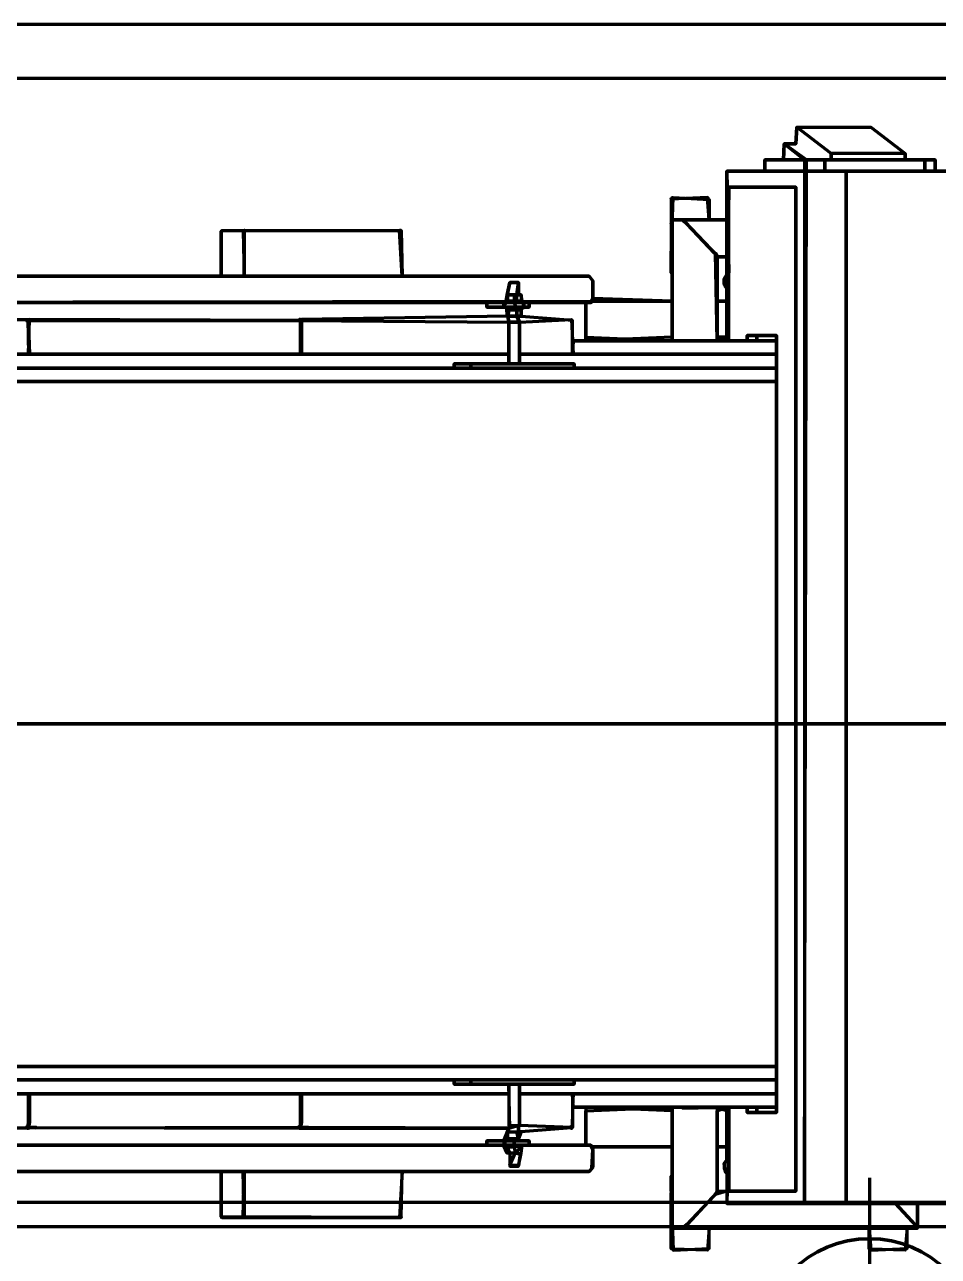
# Model space of a CAD drawing. Extents: x 0 to 1153, y 0 to 816.
# Drawn here: x 554.5 to 565.45, y 542.26 to 557.02 of the extents above; entities that cross this region are included whole.
import ezdxf

# ---------------------------------------------------------------- set-up
doc = ezdxf.new("R2010")
doc.units = 0
doc.header["$MEASUREMENT"] = 0
doc.layers.add('EQUIPMENTS', color=7, linetype='Continuous')
doc.layers.add('HVAC', color=7, linetype='Continuous')

msp = doc.modelspace()

# ---------------------------------------------------------------- linework, layer by layer
at = {"layer": 'EQUIPMENTS', "color": 251, "linetype": 'Continuous', "lineweight": 211}
for p, q in [((645.329, 557.022), (113.961, 557.022)), ((645.329, 556.376), (113.961, 556.376)), ((562.25, 554.048), (562.261, 554.048)), ((560.451, 553.784), (560.43, 553.784)), ((560.282, 553.529), (560.292, 553.529)), ((557.805, 553.413), (557.816, 553.413)), ((562.388, 544.036), (562.388, 544.047)), ((560.282, 543.75), (560.292, 543.75))]:
    msp.add_line(p, q, dxfattribs=at)
for points in [[(564.166, 555.477), (563.753, 555.794), (563.742, 555.593), (563.605, 555.593), (563.848, 555.403), (563.848, 542.893), (563.869, 555.403), (563.605, 555.593), (563.742, 555.593), (563.753, 555.794), (564.642, 555.794), (565.055, 555.477), (564.166, 555.477), (563.753, 555.794), (564.642, 555.794), (565.055, 555.477), (565.055, 555.403), (565.055, 555.477), (564.166, 555.477), (564.166, 555.403)], [(565.415, 555.403), (563.372, 555.403), (563.372, 555.265), (563.372, 555.403), (565.415, 555.403), (565.415, 555.265)], [(562.938, 553.233), (562.938, 555.075), (563.742, 555.075), (563.742, 543.041), (562.938, 543.041), (562.917, 544.036), (562.388, 544.047), (562.42, 544.047), (562.388, 544.036), (562.938, 544.047), (562.938, 543.041), (563.742, 543.041), (563.742, 555.075), (562.938, 555.075), (562.917, 553.233), (562.917, 553.858), (562.917, 553.275), (562.801, 553.275), (562.917, 553.233), (562.388, 553.233)], [(562.25, 554.932), (562.262, 554.947), (562.265, 554.948), (562.25, 554.932), (562.253, 554.941), (562.262, 554.947), (562.265, 554.948), (562.25, 554.927), (562.25, 554.249), (562.271, 554.948), (562.705, 554.927), (562.705, 554.683), (562.684, 554.948)], [(562.679, 554.948), (562.694, 554.936), (562.695, 554.933), (562.679, 554.948), (562.688, 554.945), (562.695, 554.932)], [(562.261, 553.233), (562.261, 554.048), (562.261, 553.233), (562.261, 554.683), (562.917, 554.683), (562.261, 554.683), (562.261, 553.275), (561.224, 553.233), (561.224, 553.688), (561.224, 553.275)], [(562.261, 554.683), (562.25, 554.635), (562.261, 554.666), (562.261, 554.683), (562.25, 554.635), (562.262, 554.667)], [(562.801, 554.239), (562.779, 554.27), (562.779, 554.281), (562.801, 554.249), (562.779, 554.27), (562.801, 554.239), (562.801, 554.249), (562.779, 554.27), (562.779, 554.281), (562.769, 554.281), (562.441, 554.63), (562.43, 554.641), (562.43, 554.651), (562.42, 554.651), (562.409, 554.662), (562.398, 554.662), (562.398, 554.673), (562.388, 554.673), (562.388, 554.683), (562.367, 554.683), (562.388, 554.683), (562.388, 554.673), (562.398, 554.673), (562.398, 554.662), (562.409, 554.662), (562.441, 554.63), (562.43, 554.641), (562.43, 554.651), (562.42, 554.651), (562.409, 554.662), (562.398, 554.662), (562.398, 554.673), (562.388, 554.673), (562.388, 554.683), (562.367, 554.683), (562.388, 554.683), (562.388, 554.673), (562.398, 554.673), (562.398, 554.662), (562.409, 554.662), (562.801, 554.249), (562.801, 553.233), (562.779, 554.281)], [(556.853, 554.545), (556.853, 554.545), (556.853, 554.006), (556.853, 554.545), (556.863, 554.545), (556.863, 554.556), (559.012, 554.556), (558.99, 554.556), (559.012, 554.556), (559.012, 554.545), (559.012, 554.556), (559.022, 554.006), (558.99, 554.556)], [(557.128, 554.006), (557.128, 554.556), (557.138, 554.556), (557.128, 554.556), (557.117, 554.545), (557.128, 554.006), (557.128, 554.556), (557.138, 554.556), (557.128, 554.556), (557.117, 554.545), (557.128, 554.006), (557.128, 554.545)], [(559.012, 554.556), (559.012, 554.556), (559.012, 554.545), (559.012, 554.556), (559.022, 554.006)], [(562.25, 554.239), (562.25, 554.283), (562.25, 554.284), (562.261, 554.239), (562.253, 554.246), (562.25, 554.253), (562.261, 554.048), (562.25, 554.048), (562.25, 554.239), (562.262, 554.254), (562.25, 554.283), (562.25, 554.284), (562.261, 554.239), (562.25, 554.254)], [(560.546, 553.635), (560.038, 553.635), (560.038, 553.688), (560.038, 553.635), (560.546, 553.635), (560.546, 553.688)], [(554.535, 553.487), (554.535, 553.466), (554.524, 553.466), (554.546, 553.477)], [(554.62, 553.487), (554.63, 553.477), (554.63, 553.477)], [(557.805, 553.275), (557.816, 553.233), (557.805, 553.275), (557.805, 553.233)], [(563.16, 553.297), (563.51, 553.297), (563.51, 543.983), (563.16, 543.983), (563.16, 544.047), (563.16, 543.983), (563.51, 543.983), (563.51, 553.297), (563.16, 553.297), (563.16, 553.233)], [(548.502, 552.905), (548.502, 552.958), (549.931, 552.958), (549.931, 552.905), (549.931, 552.958), (548.502, 552.958), (548.492, 552.905), (548.492, 552.746), (563.51, 552.746), (548.492, 552.746), (548.492, 552.905), (563.51, 552.905)], [(561.086, 552.958), (559.647, 552.958), (559.647, 552.905), (559.647, 552.958), (561.086, 552.958), (561.086, 552.905)], [(548.502, 544.322), (549.931, 544.322), (549.931, 544.375), (549.931, 544.322), (548.502, 544.322), (548.492, 544.375), (563.51, 544.375), (548.492, 544.375), (548.492, 544.534), (563.51, 544.534), (548.492, 544.534), (548.502, 544.375)], [(559.647, 544.322), (561.086, 544.322), (561.086, 544.375), (561.086, 544.322), (559.647, 544.322), (559.647, 544.375)], [(561.075, 544.047), (561.065, 544.206), (561.065, 543.803), (561.075, 544.206), (561.065, 544.047), (563.51, 544.047)], [(557.816, 544.047), (557.805, 544.004), (557.816, 544.047), (557.816, 544.004)], [(562.262, 542.613), (562.25, 542.643), (562.262, 542.613), (562.25, 542.641), (562.25, 542.643), (562.261, 542.597), (562.261, 544.047), (562.261, 543.221), (562.261, 544.004), (561.224, 544.047), (561.224, 543.592), (561.224, 544.004), (562.261, 544.047), (562.261, 542.597), (565.203, 542.597), (565.203, 542.893), (565.203, 542.597)], [(562.779, 542.999), (562.79, 543.01), (562.79, 543.02), (562.801, 543.031), (562.801, 543.041), (562.801, 543.02), (562.79, 543.02), (562.779, 543.01), (562.779, 542.999), (562.779, 543.01), (562.79, 543.01), (562.79, 543.02), (562.801, 543.031), (562.801, 543.041), (562.801, 543.02), (562.79, 543.02), (562.441, 542.639), (562.43, 542.639), (562.43, 542.629), (562.42, 542.629), (562.388, 542.597), (562.367, 542.597), (562.388, 542.597), (562.388, 542.607), (562.398, 542.607), (562.42, 542.629), (562.43, 542.629), (562.441, 542.639), (562.43, 542.639), (562.43, 542.629), (562.42, 542.629), (562.388, 542.597), (562.367, 542.597), (562.388, 542.597), (562.388, 542.607), (562.398, 542.607), (562.42, 542.629), (562.43, 542.629), (562.769, 542.988), (562.801, 543.041), (562.801, 544.004), (562.917, 544.047), (562.917, 543.422), (562.917, 544.004), (562.801, 544.036), (562.801, 543.041), (562.917, 543.041)], [(554.535, 543.803), (554.524, 543.814), (554.546, 543.803)], [(554.62, 543.793), (554.63, 543.803), (554.641, 543.803), (554.63, 543.803)], [(557.805, 543.803), (557.795, 543.814), (557.784, 543.814), (557.795, 543.814), (557.816, 543.793)], [(557.879, 543.793), (557.89, 543.803), (557.9, 543.803), (557.89, 543.803)], [(561.054, 543.803), (561.044, 543.814), (561.054, 543.814), (561.054, 543.793), (561.054, 543.793)], [(560.546, 543.645), (560.038, 543.645), (560.038, 543.592), (560.038, 543.645), (560.546, 543.645), (560.546, 543.592)], [(560.292, 543.571), (560.282, 543.571), (560.303, 543.571)], [(560.419, 543.486), (560.409, 543.496), (560.44, 543.486), (560.451, 543.496), (560.43, 543.486)], [(561.266, 543.274), (561.277, 543.285), (561.287, 543.295), (561.298, 543.317)], [(558.99, 542.724), (559.012, 542.734), (559.012, 542.724), (559.022, 543.274), (558.99, 542.724), (559.012, 542.724), (556.853, 542.734), (556.853, 543.274), (556.853, 542.734), (556.863, 542.734), (556.863, 542.724), (559.012, 542.724), (559.012, 542.734), (559.012, 542.724), (559.022, 543.274)], [(557.128, 542.734), (557.128, 543.274), (557.128, 542.724), (557.138, 542.724), (557.117, 542.724), (557.128, 543.274), (557.128, 542.724), (557.138, 542.724), (557.128, 542.724), (557.117, 543.274)], [(562.261, 543.041), (562.261, 543.024), (562.25, 543.026), (562.254, 543.036), (562.26, 543.04), (562.261, 543.041), (562.25, 543.041), (562.25, 543.221), (562.25, 543.221), (562.25, 542.994), (562.261, 543.024), (562.25, 543.026), (562.261, 543.041)], [(562.266, 542.343), (562.251, 542.354), (562.25, 542.358), (562.266, 542.343), (562.257, 542.346), (562.251, 542.354), (562.25, 542.358), (562.25, 542.353), (562.25, 543.02), (562.271, 542.332), (562.705, 542.353), (562.705, 542.597), (562.684, 542.332)], [(565.171, 542.639), (565.192, 542.607), (565.203, 542.607), (565.203, 542.597), (565.203, 542.607), (565.192, 542.607), (565.192, 542.618), (564.938, 542.893), (565.171, 542.639), (565.192, 542.618), (565.192, 542.607), (565.203, 542.607), (565.203, 542.597), (565.203, 542.607), (565.171, 542.639)], [(564.637, 542.343), (564.621, 542.355), (564.621, 542.358), (564.637, 542.343), (564.627, 542.346), (564.621, 542.355), (564.621, 542.358), (564.621, 542.353), (564.621, 542.597), (564.642, 542.332), (565.076, 542.353), (565.076, 542.597), (565.055, 542.332)], [(562.695, 542.359), (562.684, 542.344), (562.68, 542.343), (562.695, 542.359), (562.692, 542.349), (562.679, 542.343)], [(565.065, 542.359), (565.054, 542.344), (565.051, 542.343), (565.065, 542.359), (565.062, 542.349), (565.049, 542.343)]]:
    msp.add_lwpolyline(points, close=True, dxfattribs=at)
for points in [[(563.594, 555.403), (563.605, 555.593), (563.594, 555.403)], [(565.753, 555.265), (562.917, 555.265), (562.938, 554.048), (562.885, 553.974), (562.896, 553.889), (562.938, 553.836), (562.896, 553.889), (562.896, 553.9), (562.885, 553.911), (562.885, 553.974), (562.896, 553.985), (562.896, 553.995), (562.917, 554.027), (562.917, 555.265), (565.753, 555.265)], [(564.092, 555.265), (564.092, 555.403), (564.092, 555.265)], [(564.346, 542.893), (564.346, 555.265), (564.346, 542.893)], [(565.288, 555.403), (565.288, 555.265), (565.288, 555.403)], [(562.917, 554.239), (562.801, 554.239), (562.917, 554.239)], [(562.261, 554.133), (562.25, 554.133), (562.261, 554.133)], [(546.28, 554.006), (561.266, 554.006), (561.308, 553.953), (561.266, 554.006), (561.308, 553.953), (561.308, 553.741), (561.287, 553.688), (561.308, 553.741), (561.287, 553.688), (545.74, 553.688)], [(545.74, 553.688), (561.298, 553.709), (562.261, 553.709), (561.308, 553.741), (561.308, 553.953), (561.266, 554.006), (546.28, 554.006)], [(562.885, 553.974), (562.896, 553.995), (562.896, 553.985)], [(560.43, 553.455), (560.303, 553.455), (560.303, 552.958), (560.303, 553.455), (560.43, 553.455), (560.43, 552.958), (560.43, 553.455), (561.054, 553.487), (561.075, 553.074), (561.065, 553.233), (563.51, 553.233), (561.075, 553.233), (561.065, 553.074), (561.065, 553.477), (560.398, 553.529), (560.398, 553.604), (560.451, 553.604), (560.303, 553.604), (560.398, 553.604), (560.493, 553.635), (560.462, 553.709), (560.451, 553.784), (560.282, 553.784), (560.313, 553.932), (560.419, 553.932), (560.313, 553.932), (560.419, 553.932), (560.419, 553.784), (560.366, 553.784), (560.366, 553.688), (560.398, 553.604), (560.366, 553.709), (560.462, 553.709), (560.239, 553.688), (560.239, 553.635), (560.282, 553.709), (560.292, 553.784), (560.282, 553.709), (560.366, 553.709), (560.43, 553.709), (560.493, 553.688), (560.451, 553.604), (560.451, 553.529), (560.292, 553.529), (560.303, 553.455), (560.292, 553.529), (560.303, 553.604), (560.292, 553.529), (560.303, 553.455), (560.43, 553.455), (560.398, 553.529), (560.43, 553.455), (560.303, 553.455), (560.292, 553.529), (557.816, 553.487), (557.805, 553.074), (557.805, 553.477), (554.556, 553.487), (553.815, 553.455)], [(560.398, 553.709), (560.398, 553.784), (560.451, 553.784), (560.451, 553.709), (560.271, 553.709), (560.282, 553.784), (560.398, 553.784), (560.419, 553.932), (560.313, 553.932), (560.282, 553.784), (560.271, 553.709), (560.292, 553.709)], [(562.896, 553.889), (562.885, 553.911), (562.896, 553.9)], [(562.917, 553.709), (562.801, 553.709), (562.917, 553.709)], [(553.805, 553.487), (554.535, 553.487), (554.546, 553.074), (554.556, 553.487), (554.62, 553.477), (554.546, 553.477), (554.546, 553.413), (554.556, 553.074), (554.546, 553.413), (554.535, 553.477), (557.805, 553.477), (557.816, 553.413), (557.816, 553.074), (557.805, 553.413), (557.805, 553.477), (557.89, 553.477), (557.795, 553.477), (560.303, 553.455), (560.282, 553.614), (560.462, 553.614), (560.398, 553.604), (560.324, 553.614), (560.271, 553.635), (560.282, 553.529), (560.451, 553.529), (560.451, 553.604), (560.398, 553.604), (560.398, 553.529)], [(557.879, 553.477), (557.879, 553.477), (557.879, 553.477)], [(563.277, 553.297), (563.277, 553.233), (563.277, 553.297)], [(560.303, 553.074), (553.815, 553.074), (560.303, 553.074)], [(563.51, 553.074), (560.43, 553.074), (563.51, 553.074)], [(559.848, 552.958), (559.848, 552.905), (559.848, 552.958)], [(509.196, 548.64), (648.705, 548.64), (509.196, 548.64)], [(559.848, 544.322), (559.848, 544.375), (559.848, 544.322)], [(560.419, 543.666), (560.398, 543.75), (560.451, 543.75), (560.419, 543.666), (560.271, 543.666), (560.282, 543.75), (560.451, 543.75), (560.398, 543.75), (560.419, 543.666), (560.335, 543.666), (560.271, 543.666), (560.419, 543.666), (560.451, 543.75), (560.398, 543.75), (561.054, 543.803), (560.43, 543.825), (560.313, 543.793), (557.805, 543.803), (557.879, 543.803), (557.805, 543.803), (557.805, 543.867), (557.816, 544.206), (557.816, 543.867), (557.805, 543.803), (557.805, 544.206), (557.805, 543.803), (554.556, 543.793), (553.805, 543.793)], [(553.815, 543.825), (554.535, 543.793), (554.546, 543.867), (554.556, 544.206), (554.556, 543.867), (554.546, 543.803), (554.63, 543.803), (554.546, 543.803), (554.546, 544.206), (554.546, 543.803), (557.795, 543.793), (560.313, 543.793), (560.303, 544.322), (560.303, 543.825), (560.43, 543.825), (560.43, 544.322), (560.43, 543.825)], [(560.303, 544.206), (553.815, 544.206), (560.303, 544.206)], [(563.51, 544.206), (560.43, 544.206), (563.51, 544.206)], [(563.277, 544.047), (563.277, 543.983), (563.277, 544.047)], [(560.366, 543.571), (560.377, 543.496), (560.44, 543.486), (560.303, 543.496), (560.271, 543.571), (560.366, 543.571), (560.271, 543.571), (560.462, 543.592), (560.377, 543.496), (560.44, 543.486), (560.419, 543.348), (560.313, 543.338), (560.419, 543.348), (560.313, 543.348), (560.377, 543.496), (560.324, 543.496), (560.271, 543.571), (560.462, 543.592), (560.366, 543.571), (560.377, 543.496), (560.44, 543.486), (560.282, 543.496), (560.239, 543.592), (560.261, 543.645), (560.292, 543.75), (560.313, 543.825), (560.282, 543.75), (560.261, 543.645), (560.292, 543.75), (560.313, 543.814), (560.419, 543.825), (560.419, 543.75), (560.419, 543.814), (560.313, 543.825), (560.282, 543.75), (560.239, 543.645), (560.282, 543.571), (560.313, 543.486), (560.313, 543.338), (560.419, 543.338), (560.451, 543.496), (560.462, 543.592), (560.366, 543.571), (560.366, 543.645), (560.366, 543.571), (560.462, 543.592)], [(560.292, 543.666), (560.292, 543.75), (560.451, 543.75)], [(545.74, 543.592), (561.287, 543.592), (561.308, 543.539), (561.308, 543.327), (561.266, 543.274), (546.301, 543.274)], [(546.28, 543.274), (561.266, 543.274), (561.298, 543.317), (561.308, 543.539), (561.287, 543.592), (545.74, 543.592)], [(560.335, 543.486), (560.282, 543.496)], [(561.308, 543.539), (561.298, 543.581), (561.298, 543.549)], [(562.261, 543.571), (561.298, 543.571), (562.261, 543.571)], [(562.917, 543.571), (562.801, 543.571), (562.917, 543.571)], [(565.753, 542.893), (562.917, 542.893), (562.938, 543.232), (562.896, 543.274), (562.885, 543.37), (562.928, 543.433), (562.928, 543.433), (562.885, 543.37), (562.928, 543.433), (562.928, 543.433), (562.885, 543.37), (562.885, 543.306), (562.917, 543.253), (562.917, 542.893), (565.753, 542.893)], [(562.896, 543.274), (562.896, 543.274), (562.896, 543.274)], [(562.261, 543.147), (562.25, 543.147), (562.261, 543.147)], [(556.853, 542.734), (556.863, 542.724), (556.863, 542.734)]]:
    msp.add_lwpolyline(points, dxfattribs=at)
for p in [(562.261, 554.683), (562.261, 554.683), (554.62, 553.477), (554.62, 553.477), (554.62, 553.477), (554.62, 553.477), (557.795, 553.487), (557.795, 553.487), (557.879, 553.477), (557.879, 553.477), (557.879, 553.477), (557.879, 553.477), (562.42, 553.233), (562.42, 553.233), (554.535, 543.793), (554.535, 543.793), (554.62, 543.803), (554.62, 543.803), (554.62, 543.803), (554.62, 543.803), (554.63, 543.803), (554.63, 543.803), (557.795, 543.793), (557.795, 543.793), (557.879, 543.803), (557.879, 543.803), (557.879, 543.803), (557.879, 543.803), (561.054, 543.793), (561.054, 543.793)]:
    msp.add_point(p, dxfattribs=at)
at = {"layer": 'HVAC', "color": 6, "linetype": 'Continuous', "lineweight": 211}
msp.add_line((564.631, 539.126), (564.631, 543.2), dxfattribs=at)
for points in [[(651.087, 454.914), (651.118, 517.874), (651.118, 521.049), (664.189, 521.081), (667.353, 521.081), (667.353, 539.538), (664.157, 539.581), (664.157, 542.745), (663.416, 542.745), (662.273, 542.745), (661.416, 542.745), (660.273, 542.745), (576.231, 542.745), (576.231, 539.581), (572.357, 539.411), (572.357, 542.904), (542.301, 542.904), (542.301, 539.411), (538.417, 539.253), (486.516, 539.253)], [(486.516, 542.777), (538.417, 542.777), (542.301, 542.618), (572.357, 542.618), (576.231, 542.449), (660.273, 542.449), (660.273, 539.866), (576.231, 539.866), (572.357, 539.708), (542.301, 539.708), (538.417, 539.538), (486.516, 539.538)]]:
    msp.add_lwpolyline(points, dxfattribs=at)
msp.add_lwpolyline([(564.626, 542.47, -0.414213), (565.933, 541.163, -0.414219), (564.626, 539.856, -0.414213), (563.319, 541.163, -0.414206), (564.626, 542.47, 0.414206), (563.319, 541.163, 0.414213), (564.626, 539.856, 0.414219), (565.933, 541.163, 0.414213), (564.626, 542.47, -0.414213), (565.933, 541.163, -0.414219), (564.626, 539.856, -0.414213), (563.319, 541.163, -0.414206), (564.626, 542.47, 0.414206), (563.319, 541.163, 0.414213), (564.626, 539.856, 0.414219), (565.933, 541.163, 0.414213)], format="xyb", close=True, dxfattribs=at)

doc.saveas('drawing.dxf')
